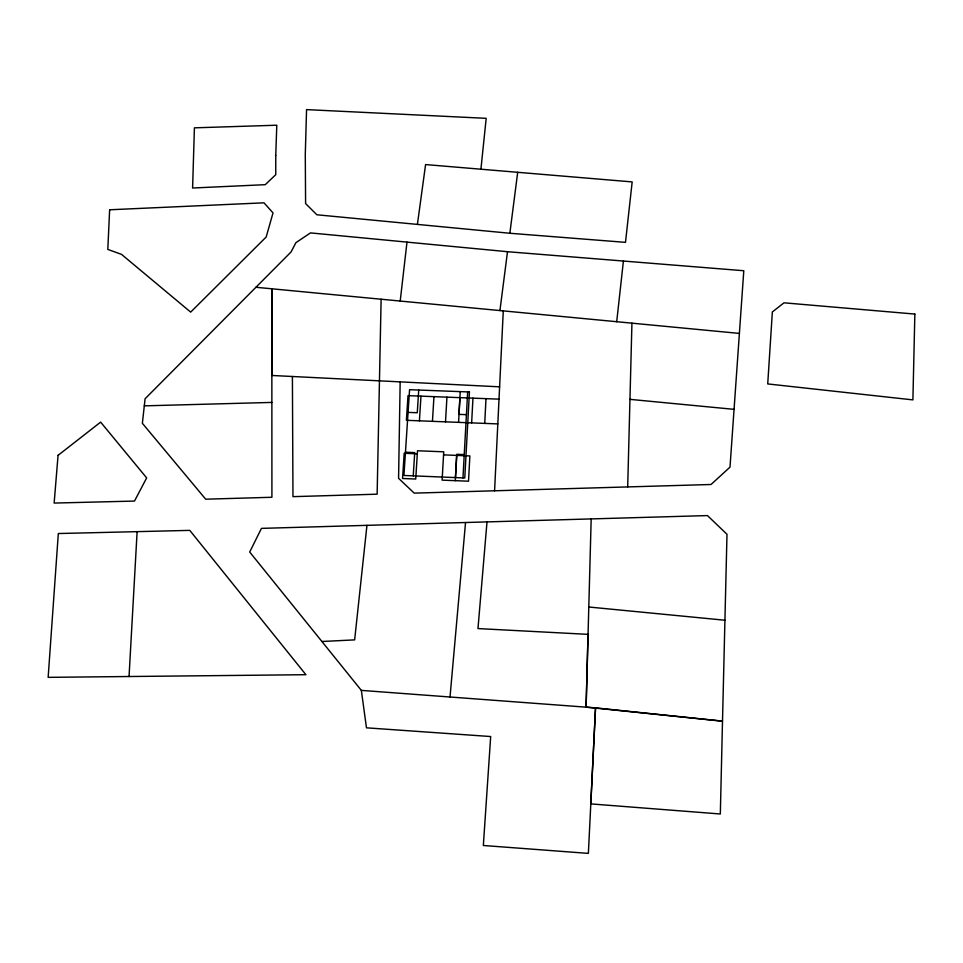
<?xml version="1.0" encoding="UTF-8"?>
<svg xmlns="http://www.w3.org/2000/svg" width="963" height="963" viewBox="0 0 963 963"><rect width="100%" height="100%" fill="white"/><g stroke="black" fill="none" stroke-linecap="round" stroke-linejoin="round"><path stroke-width="1.44" d="M400.163 381.878L398.574 478.322L414.21 493.128L711.043 484.497L730.002 467.139L743.797 270.735L507.501 251.704L310.459 232.902L295.906 242.676L291.067 251.945L145.088 398.754L142.368 423.299L205.685 499.195L271.915 497.269L271.819 288.78L271.831 375.474L499.616 386.825M381.119 299.204L377.135 494.188L292.969 496.655L292.403 376.509M627.695 486.917L631.933 323.147M361.354 690.387L366.47 727.823L490.685 736.539L483.342 845.49L588.369 853.387L595.531 707.865L722.503 721.155L726.993 534.272L707.456 515.578L261.454 528.374L249.706 552.016L361.354 690.387L595.531 707.865L590.788 803.9L720.324 813.988L722.503 721.155L586.094 707.143L588.032 634.352L477.973 628.574L487.001 521.922M586.094 707.143L591.174 518.901M494.585 490.793L503.276 310.88M484.726 423.395L485.99 398.646M462.974 477.901L467.657 391.917M471.641 422.889L472.965 398.152M129.042 676.544L137.119 531.648L189.771 530.372L305.909 674.702L48.15 677.35L58.322 533.538L137.119 531.648M455.439 477.588L456.739 454.295L464.25 454.596M460.242 391.628L458.966 414.367L466.429 414.668M455.306 480.669L456.715 455.391M458.569 422.372L459.953 397.647M445.508 421.854L446.94 397.153M432.447 421.349L433.952 396.648M413.235 475.854L414.728 452.598L405.459 452.225M418.724 390.039L417.268 412.742L408.071 412.381M419.411 420.831L420.975 396.154M450.022 697.007L465.538 522.536M480.922 169.211L486.183 118.329L306.559 109.613L305.283 154.477L305.596 203.566L316.839 214.773L509.86 233.263L625.493 242.351L632.173 181.911L425.586 164.565L417.412 224.415M366.951 525.353L354.649 639.877L321.907 641.502M616.705 321.726L623.422 260.937M400.211 301.046L406.988 242.11M499.929 310.555L507.501 251.704M509.86 233.263L517.697 172.305M144.294 405.856L271.891 402.414M499.027 399.151L408.011 395.649L406.386 420.313L497.823 423.913M417.316 453.802L404.207 453.272L402.546 478.491L415.727 479.032L417.509 450.756L443.75 451.816L442.101 480.128L468.524 481.211L469.872 455.932L443.57 454.861M255.917 287.275L739.367 333.415M629.958 399.356L734.047 409.347M588.802 607.003L724.946 620.232M275.755 155.5L275.755 174.688L265.258 184.679L192.6 188.014L194.406 127.838L276.79 125.214L275.755 155.5M914.85 314.07L912.9 399.886L767.728 383.924L772.35 311.952L784.014 302.815L914.85 314.07M109.638 209.778L107.808 249.417L121.519 254.364L190.674 312.12L266.173 237.018L273.023 212.895L263.982 202.82L109.638 209.778M469.426 391.977L464.78 477.973L403.93 475.469L409.564 389.69L469.426 391.977M58.057 455.355L54.145 503.071L134.495 501.073L146.665 477.913L100.633 422.119L58.057 455.355"/></g></svg>
